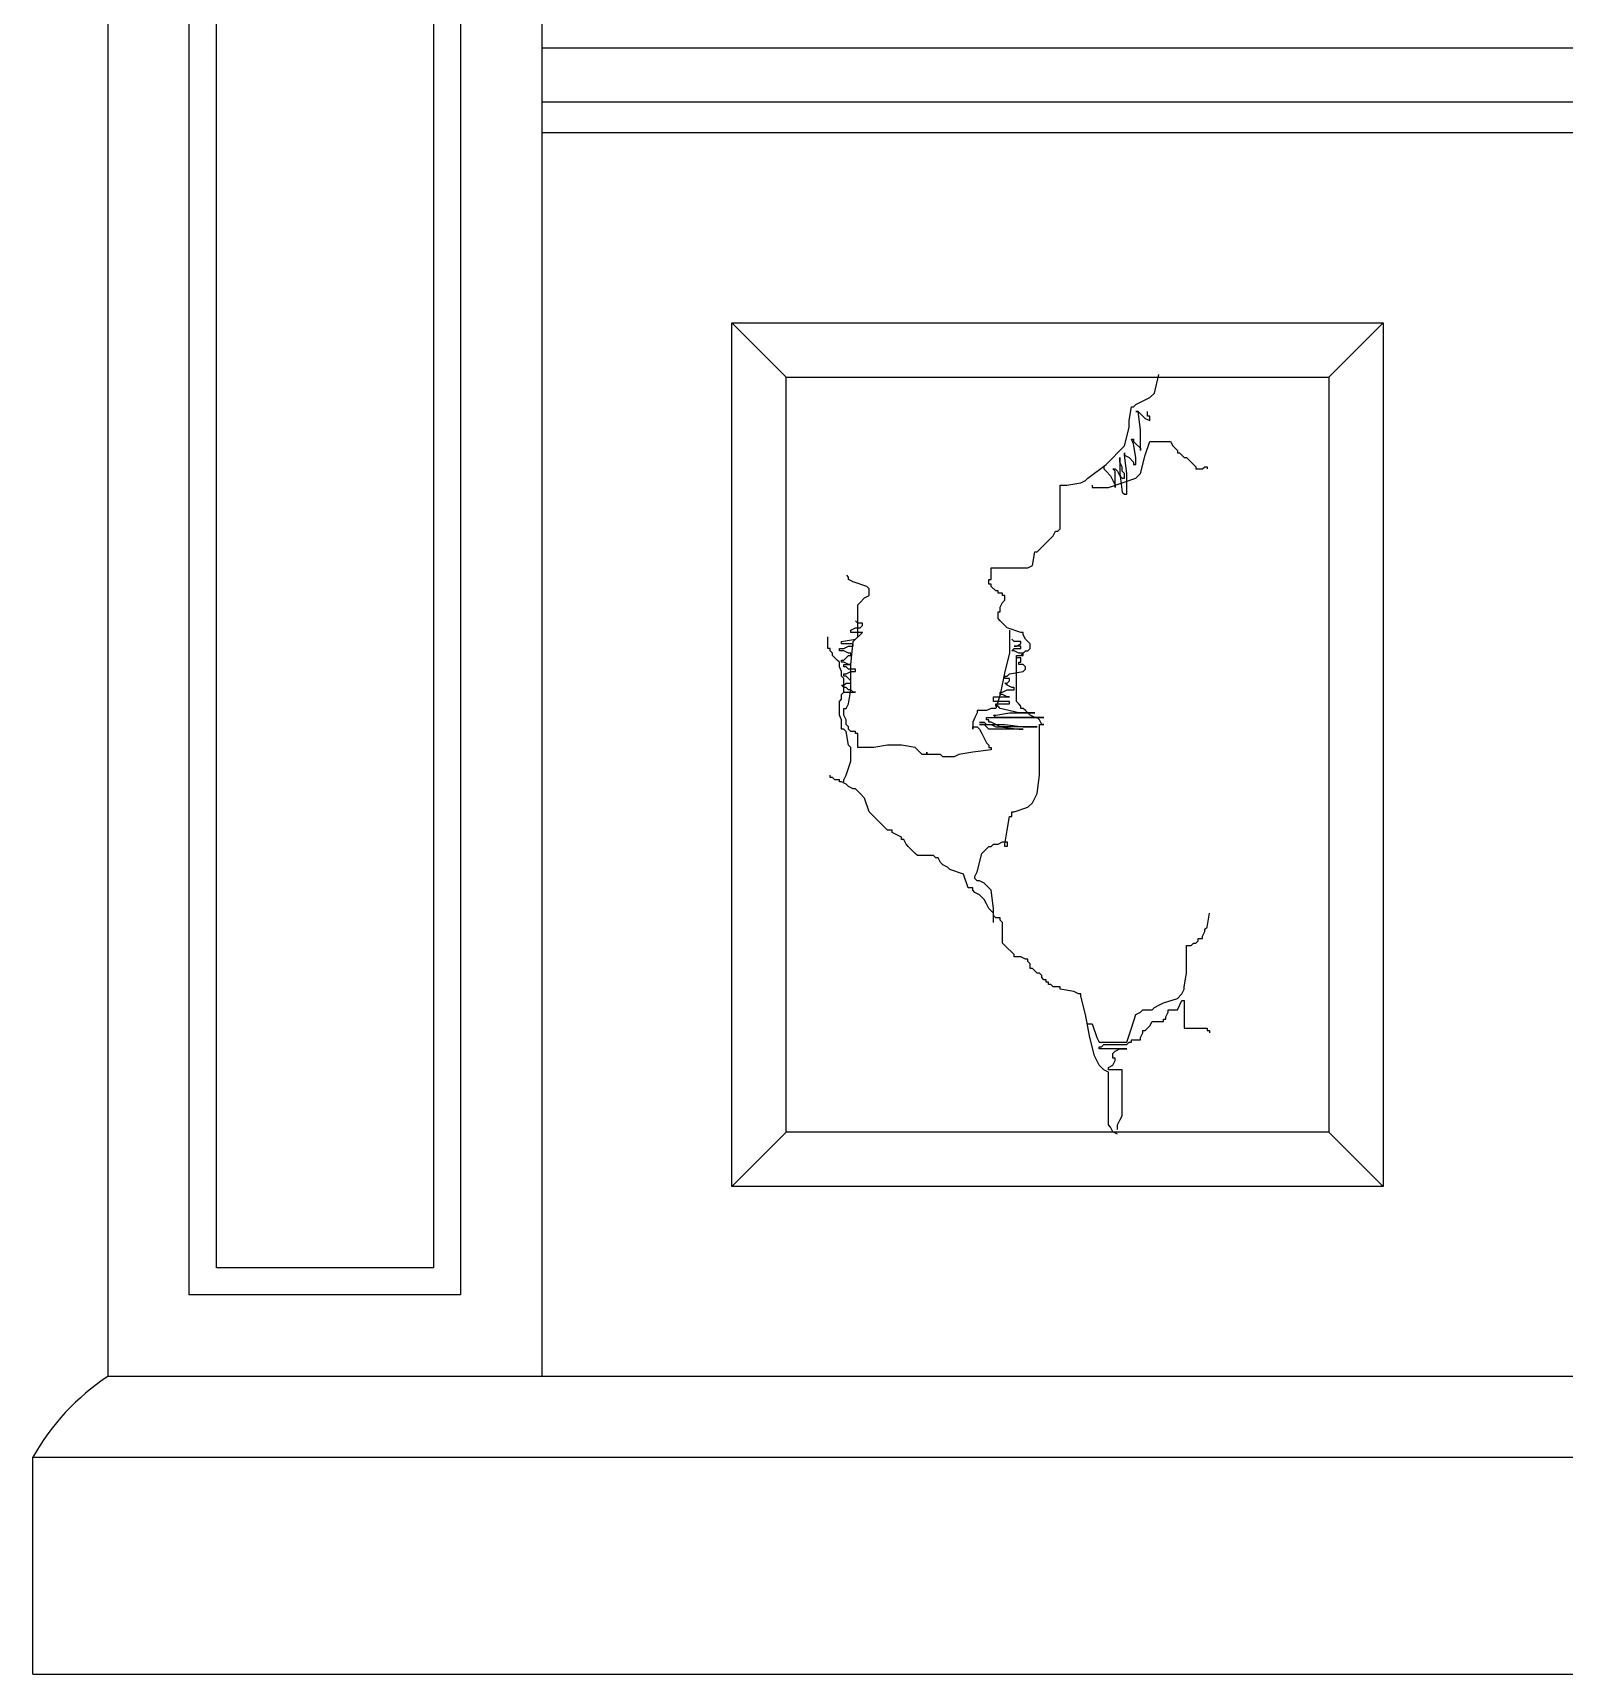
# Model space of a CAD drawing. Extents: x 2432 to 4462, y 4349 to 5849.
# Drawn here: x 2432 to 2996, y 4349 to 4954 of the extents above; entities that cross this region are included whole.
import ezdxf

# ---------------------------------------------------------------- set-up
doc = ezdxf.new("R2010")
doc.units = 0
doc.header["$MEASUREMENT"] = 0
doc.layers.get('0').update_dxf_attribs({"linetype": 'CONTINUOUS'})
for name, color, linetype in [('2', 2, 'CONTINUOUS'), ('3', 3, 'CONTINUOUS'), ('4', 4, 'CONTINUOUS'), ('7', 7, 'CONTINUOUS')]:
    doc.layers.add(name, color=color, linetype=linetype)

msp = doc.modelspace()

# ---------------------------------------------------------------- linework, layer by layer
at = {"color": 3}
for p, q in [((2845.38, 4820.98), (2847.08, 4827.77)), ((2843.69, 4819.29), (2845.38, 4820.98)), ((2836.06, 4810.8), (2836.91, 4815.89)), ((2836.91, 4815.89), (2837.76, 4815.89)), ((2837.76, 4815.89), (2838.6, 4816.74)), ((2838.6, 4816.74), (2840.3, 4817.59)), ((2840.3, 4817.59), (2841.99, 4818.44)), ((2841.99, 4818.44), (2843.69, 4819.29)), ((2836.06, 4808.26), (2836.06, 4810.8)), ((2838.6, 4814.2), (2839.45, 4814.2)), ((2839.45, 4814.2), (2838.6, 4814.2)), ((2840.3, 4807.41), (2839.45, 4814.2)), ((2839.45, 4814.2), (2840.3, 4813.35)), ((2840.3, 4813.35), (2841.99, 4811.65)), ((2841.99, 4811.65), (2843.69, 4810.8)), ((2842.84, 4812.5), (2842.84, 4814.2)), ((2843.69, 4812.5), (2842.84, 4812.5)), ((2843.69, 4810.8), (2843.69, 4812.5)), ((2834.37, 4801.47), (2836.06, 4808.26)), ((2836.91, 4804.02), (2837.76, 4804.02)), ((2837.76, 4802.32), (2836.91, 4804.02)), ((2837.76, 4804.02), (2837.76, 4803.17)), ((2837.76, 4803.17), (2838.6, 4802.32)), ((2840.3, 4799.78), (2840.3, 4807.41)), ((2841.99, 4798.08), (2843.69, 4803.17)), ((2843.69, 4803.17), (2851.32, 4803.17)), ((2851.32, 4803.17), (2852.16, 4801.47)), ((2827.59, 4794.69), (2834.37, 4801.47)), ((2832.67, 4797.23), (2832.67, 4791.3)), ((2832.67, 4795.54), (2832.67, 4797.23)), ((2834.37, 4798.93), (2834.37, 4798.08)), ((2834.37, 4798.08), (2834.37, 4798.93)), ((2835.21, 4791.3), (2834.37, 4798.08)), ((2834.37, 4798.08), (2836.06, 4797.23)), ((2836.06, 4797.23), (2837.76, 4795.54)), ((2838.6, 4797.23), (2837.76, 4802.32)), ((2838.6, 4802.32), (2840.3, 4800.63)), ((2838.6, 4794.69), (2838.6, 4797.23)), ((2840.3, 4800.63), (2840.3, 4799.78)), ((2840.3, 4791.3), (2841.99, 4798.08)), ((2852.16, 4801.47), (2853.01, 4800.63)), ((2853.01, 4800.63), (2853.86, 4799.78)), ((2853.86, 4799.78), (2853.86, 4798.93)), ((2853.86, 4798.93), (2854.7, 4798.93)), ((2854.7, 4798.93), (2855.55, 4798.08)), ((2855.55, 4798.08), (2856.4, 4797.23)), ((2856.4, 4797.23), (2857.25, 4797.23)), ((2857.25, 4797.23), (2858.94, 4795.54)), ((2820.81, 4789.6), (2827.59, 4794.69)), ((2826.74, 4793.84), (2826.74, 4792.99)), ((2826.74, 4792.99), (2827.59, 4792.15)), ((2827.59, 4792.15), (2829.28, 4790.45)), ((2829.28, 4790.45), (2830.13, 4788.75)), ((2830.13, 4792.99), (2830.98, 4792.99)), ((2830.98, 4792.15), (2830.13, 4792.99)), ((2830.98, 4792.99), (2831.82, 4792.15)), ((2830.98, 4786.21), (2830.98, 4792.15)), ((2831.82, 4792.15), (2832.67, 4790.45)), ((2833.52, 4793.84), (2832.67, 4795.54)), ((2832.67, 4791.3), (2833.52, 4784.51)), ((2832.67, 4790.45), (2833.52, 4789.6)), ((2833.52, 4792.15), (2833.52, 4793.84)), ((2834.37, 4791.3), (2833.52, 4792.15)), ((2834.37, 4789.6), (2834.37, 4791.3)), ((2835.21, 4783.66), (2835.21, 4791.3)), ((2837.76, 4795.54), (2837.76, 4794.69)), ((2837.76, 4794.69), (2838.6, 4794.69)), ((2838.6, 4789.6), (2840.3, 4791.3)), ((2858.94, 4795.54), (2860.64, 4793.84)), ((2860.64, 4793.84), (2860.64, 4792.99)), ((2860.64, 4792.99), (2863.18, 4792.99)), ((2863.18, 4792.99), (2864.03, 4793.84)), ((2864.03, 4793.84), (2864.87, 4793.84)), ((2864.87, 4793.84), (2864.87, 4792.99)), ((2810.64, 4787.06), (2813.18, 4787.06)), ((2810.64, 4770.94), (2810.64, 4787.06)), ((2813.18, 4787.06), (2818.26, 4787.9)), ((2818.26, 4787.9), (2819.96, 4788.75)), ((2819.96, 4788.75), (2820.81, 4789.6)), ((2822.5, 4787.06), (2822.5, 4786.21)), ((2822.5, 4786.21), (2828.43, 4786.21)), ((2828.43, 4786.21), (2833.52, 4787.9)), ((2830.13, 4788.75), (2830.98, 4787.06)), ((2830.98, 4787.06), (2830.98, 4786.21)), ((2833.52, 4789.6), (2834.37, 4789.6)), ((2833.52, 4787.9), (2838.6, 4789.6)), ((2833.52, 4784.51), (2834.37, 4783.66)), ((2834.37, 4783.66), (2835.21, 4783.66)), ((2803.01, 4763.31), (2808.1, 4768.4)), ((2808.1, 4768.4), (2808.94, 4770.09)), ((2808.94, 4770.09), (2809.79, 4770.09)), ((2809.79, 4770.09), (2810.64, 4770.94)), ((2800.47, 4757.37), (2801.32, 4762.46)), ((2801.32, 4762.46), (2802.16, 4762.46)), ((2802.16, 4762.46), (2803.01, 4763.31)), ((2785.21, 4756.52), (2798.77, 4756.52)), ((2785.21, 4752.28), (2785.21, 4756.52)), ((2798.77, 4756.52), (2800.47, 4757.37)), ((2732.67, 4753.13), (2731.99, 4753.81)), ((2732.67, 4752.28), (2732.67, 4753.13)), ((2734.37, 4751.43), (2732.67, 4752.28)), ((2739.45, 4749.74), (2734.37, 4751.43)), ((2740.3, 4748.89), (2739.45, 4749.74)), ((2740.3, 4746.35), (2740.3, 4748.89)), ((2784.37, 4752.28), (2785.21, 4752.28)), ((2784.37, 4750.59), (2784.37, 4752.28)), ((2785.21, 4750.59), (2784.37, 4750.59)), ((2785.21, 4749.74), (2785.21, 4750.59)), ((2786.91, 4748.04), (2785.21, 4749.74)), ((2787.76, 4748.04), (2786.91, 4748.04)), ((2787.76, 4747.19), (2787.76, 4748.04)), ((2736.06, 4742.95), (2736.91, 4743.8)), ((2736.06, 4731.08), (2736.06, 4742.95)), ((2736.91, 4743.8), (2738.61, 4745.5)), ((2738.61, 4745.5), (2740.3, 4746.35)), ((2789.45, 4747.19), (2787.76, 4747.19)), ((2788.6, 4742.11), (2789.45, 4743.8)), ((2788.6, 4740.41), (2788.6, 4742.11)), ((2789.45, 4746.35), (2789.45, 4747.19)), ((2790.3, 4746.35), (2789.45, 4746.35)), ((2789.45, 4743.8), (2790.3, 4744.65)), ((2790.3, 4744.65), (2790.3, 4746.35)), ((2736.06, 4736.17), (2735.22, 4737.02)), ((2737.76, 4736.17), (2736.06, 4736.17)), ((2737.76, 4735.32), (2737.76, 4736.17)), ((2787.76, 4740.41), (2788.6, 4740.41)), ((2787.76, 4737.86), (2787.76, 4740.41)), ((2788.6, 4737.02), (2787.76, 4737.86)), ((2791.15, 4734.47), (2788.6, 4737.02)), ((2725.05, 4726.84), (2725.05, 4731.08)), ((2730.13, 4729.38), (2735.22, 4730.23)), ((2733.52, 4733.62), (2735.22, 4734.47)), ((2733.52, 4732.78), (2733.52, 4733.62)), ((2737.76, 4732.78), (2733.52, 4732.78)), ((2734.37, 4729.38), (2735.22, 4730.23)), ((2735.22, 4734.47), (2736.91, 4734.47)), ((2735.22, 4730.23), (2736.91, 4731.93)), ((2735.22, 4730.23), (2736.06, 4731.08)), ((2736.91, 4734.47), (2737.76, 4735.32)), ((2736.91, 4731.93), (2737.76, 4732.78)), ((2796.23, 4732.78), (2791.15, 4734.47)), ((2791.99, 4733.62), (2791.99, 4725.14)), ((2793.69, 4729.38), (2792.84, 4730.23)), ((2797.08, 4732.78), (2796.23, 4732.78)), ((2797.08, 4731.93), (2797.08, 4732.78)), ((2797.93, 4730.23), (2797.08, 4731.93)), ((2799.62, 4728.54), (2797.93, 4730.23)), ((2725.89, 4726.84), (2725.05, 4726.84)), ((2725.89, 4725.99), (2725.89, 4726.84)), ((2726.74, 4725.14), (2725.89, 4725.99)), ((2726.74, 4724.29), (2726.74, 4725.14)), ((2727.59, 4723.45), (2726.74, 4724.29)), ((2729.28, 4726.84), (2730.98, 4726.84)), ((2729.28, 4725.99), (2729.28, 4726.84)), ((2730.98, 4725.99), (2729.28, 4725.99)), ((2730.13, 4728.54), (2730.13, 4729.38)), ((2734.37, 4728.54), (2730.13, 4728.54)), ((2730.98, 4726.84), (2732.67, 4727.69)), ((2732.67, 4725.14), (2730.98, 4725.99)), ((2730.98, 4722.6), (2732.67, 4724.29)), ((2732.67, 4727.69), (2734.37, 4727.69)), ((2733.52, 4725.14), (2732.67, 4725.14)), ((2732.67, 4724.29), (2733.52, 4724.29)), ((2733.52, 4720.9), (2734.37, 4729.38)), ((2733.52, 4724.29), (2733.52, 4725.14)), ((2734.37, 4727.69), (2734.37, 4728.54)), ((2791.99, 4725.14), (2790.3, 4718.36)), ((2792.84, 4725.99), (2793.69, 4726.84)), ((2793.69, 4725.99), (2792.84, 4725.99)), ((2796.23, 4729.38), (2793.69, 4729.38)), ((2793.69, 4727.69), (2794.54, 4727.69)), ((2796.23, 4727.69), (2793.69, 4727.69)), ((2793.69, 4726.84), (2796.23, 4726.84)), ((2795.38, 4725.14), (2793.69, 4725.99)), ((2794.54, 4727.69), (2796.23, 4728.54)), ((2794.54, 4724.29), (2797.08, 4724.29)), ((2794.54, 4723.45), (2794.54, 4724.29)), ((2794.54, 4724.29), (2796.23, 4724.29)), ((2794.54, 4707.33), (2794.54, 4724.29)), ((2797.08, 4725.14), (2795.38, 4725.14)), ((2796.23, 4728.54), (2796.23, 4729.38)), ((2796.23, 4726.84), (2796.23, 4727.69)), ((2796.23, 4724.29), (2797.93, 4725.99)), ((2797.08, 4724.29), (2797.08, 4725.14)), ((2797.93, 4725.99), (2798.77, 4725.99)), ((2798.77, 4725.99), (2799.62, 4726.84)), ((2799.62, 4726.84), (2799.62, 4728.54)), ((2728.44, 4722.6), (2727.59, 4723.45)), ((2729.28, 4721.75), (2728.44, 4722.6)), ((2729.28, 4720.05), (2729.28, 4721.75)), ((2730.13, 4718.36), (2729.28, 4720.05)), ((2730.13, 4722.6), (2730.98, 4722.6)), ((2730.13, 4721.75), (2730.13, 4722.6)), ((2730.98, 4721.75), (2730.13, 4721.75)), ((2730.13, 4716.66), (2730.13, 4718.36)), ((2732.67, 4720.9), (2730.98, 4721.75)), ((2730.98, 4720.9), (2733.52, 4720.9)), ((2730.98, 4720.05), (2730.98, 4720.9)), ((2731.83, 4720.05), (2730.98, 4720.05)), ((2732.67, 4719.21), (2731.83, 4720.05)), ((2731.83, 4717.51), (2733.52, 4718.36)), ((2733.52, 4720.9), (2732.67, 4720.9)), ((2735.22, 4719.21), (2732.67, 4719.21)), ((2733.52, 4711.57), (2733.52, 4720.9)), ((2733.52, 4718.36), (2735.22, 4718.36)), ((2735.22, 4718.36), (2735.22, 4719.21)), ((2790.3, 4718.36), (2788.6, 4709.88)), ((2791.99, 4717.51), (2797.08, 4718.36)), ((2796.23, 4723.45), (2794.54, 4723.45)), ((2795.38, 4721.75), (2796.23, 4721.75)), ((2795.38, 4720.9), (2795.38, 4721.75)), ((2797.08, 4720.9), (2795.38, 4720.9)), ((2796.23, 4721.75), (2796.23, 4723.45)), ((2797.93, 4720.05), (2797.08, 4720.9)), ((2797.08, 4718.36), (2797.93, 4719.21)), ((2797.93, 4719.21), (2797.93, 4720.05)), ((2730.98, 4715.81), (2730.13, 4716.66)), ((2730.13, 4713.27), (2730.98, 4713.27)), ((2730.98, 4712.42), (2730.13, 4713.27)), ((2730.98, 4717.51), (2731.83, 4717.51)), ((2730.98, 4716.66), (2730.98, 4717.51)), ((2731.83, 4716.66), (2730.98, 4716.66)), ((2730.98, 4710.72), (2730.98, 4715.81)), ((2730.98, 4713.27), (2731.83, 4714.12)), ((2731.83, 4712.42), (2730.98, 4712.42)), ((2732.67, 4715.81), (2731.83, 4716.66)), ((2731.83, 4714.12), (2733.52, 4714.12)), ((2732.67, 4711.57), (2731.83, 4712.42)), ((2733.52, 4714.96), (2732.67, 4715.81)), ((2733.52, 4714.12), (2733.52, 4714.96)), ((2790.3, 4716.66), (2791.15, 4716.66)), ((2790.3, 4715.81), (2790.3, 4716.66)), ((2791.99, 4715.81), (2790.3, 4715.81)), ((2790.3, 4714.12), (2791.15, 4714.12)), ((2791.15, 4713.27), (2790.3, 4714.12)), ((2791.15, 4716.66), (2791.99, 4717.51)), ((2791.15, 4714.12), (2791.99, 4714.96)), ((2792.84, 4712.42), (2791.15, 4713.27)), ((2791.99, 4714.96), (2791.99, 4715.81)), ((2793.69, 4712.42), (2792.84, 4712.42)), ((2793.69, 4711.57), (2793.69, 4712.42)), ((2729.28, 4707.33), (2730.13, 4708.18)), ((2729.28, 4702.24), (2729.28, 4707.33)), ((2730.13, 4709.88), (2730.98, 4710.72)), ((2730.13, 4708.18), (2730.13, 4709.88)), ((2730.98, 4710.72), (2735.22, 4710.72)), ((2731.83, 4704.79), (2732.67, 4706.48)), ((2733.52, 4711.57), (2732.67, 4711.57)), ((2732.67, 4706.48), (2733.52, 4711.57)), ((2734.37, 4710.72), (2733.52, 4711.57)), ((2735.22, 4710.72), (2734.37, 4710.72)), ((2786.06, 4709.03), (2791.99, 4709.03)), ((2786.06, 4707.33), (2786.06, 4709.03)), ((2791.99, 4707.33), (2786.06, 4707.33)), ((2788.6, 4709.88), (2786.91, 4704.79)), ((2786.91, 4706.48), (2791.99, 4706.48)), ((2786.91, 4705.64), (2786.91, 4706.48)), ((2788.6, 4710.72), (2789.45, 4710.72)), ((2788.6, 4709.88), (2788.6, 4710.72)), ((2789.45, 4709.88), (2788.6, 4709.88)), ((2789.45, 4710.72), (2791.15, 4711.57)), ((2791.15, 4709.03), (2789.45, 4709.88)), ((2791.15, 4711.57), (2793.69, 4711.57)), ((2791.99, 4709.03), (2791.15, 4709.03)), ((2791.99, 4706.48), (2791.99, 4707.33)), ((2795.38, 4706.48), (2794.54, 4707.33)), ((2796.23, 4705.64), (2795.38, 4706.48)), ((2730.13, 4700.55), (2729.28, 4702.24)), ((2730.13, 4697.15), (2730.13, 4700.55)), ((2730.98, 4704.79), (2731.83, 4704.79)), ((2730.98, 4702.24), (2730.98, 4704.79)), ((2731.83, 4700.55), (2730.98, 4702.24)), ((2731.83, 4698.85), (2731.83, 4700.55)), ((2779.28, 4701.39), (2778.44, 4699.7)), ((2778.44, 4699.7), (2778.44, 4697.15)), ((2780.13, 4703.09), (2779.28, 4701.39)), ((2780.13, 4703.94), (2780.13, 4703.09)), ((2783.52, 4703.94), (2780.13, 4703.94)), ((2780.98, 4699.7), (2782.67, 4699.7)), ((2782.67, 4699.7), (2783.52, 4698.85)), ((2785.21, 4704.79), (2783.52, 4703.94)), ((2783.52, 4701.39), (2804.71, 4701.39)), ((2783.52, 4700.55), (2783.52, 4701.39)), ((2784.37, 4700.55), (2783.52, 4700.55)), ((2784.37, 4699.7), (2784.37, 4700.55)), ((2785.21, 4699.7), (2784.37, 4699.7)), ((2786.91, 4704.79), (2785.21, 4704.79)), ((2786.91, 4698.85), (2785.21, 4699.7)), ((2786.06, 4702.24), (2786.91, 4702.24)), ((2786.91, 4701.39), (2786.06, 4702.24)), ((2787.76, 4705.64), (2786.91, 4705.64)), ((2786.91, 4702.24), (2791.99, 4703.09)), ((2804.71, 4701.39), (2786.91, 4701.39)), ((2788.6, 4704.79), (2787.76, 4705.64)), ((2795.38, 4703.09), (2788.6, 4704.79)), ((2791.99, 4703.09), (2801.32, 4703.09)), ((2801.32, 4703.09), (2795.38, 4703.09)), ((2796.23, 4704.79), (2796.23, 4705.64)), ((2797.08, 4704.79), (2796.23, 4704.79)), ((2797.93, 4703.94), (2797.08, 4704.79)), ((2799.62, 4702.24), (2797.93, 4703.94)), ((2801.32, 4701.39), (2799.62, 4702.24)), ((2802.16, 4701.39), (2801.32, 4701.39)), ((2803.01, 4700.55), (2802.16, 4701.39)), ((2803.86, 4698.85), (2803.01, 4700.55)), ((2730.98, 4697.15), (2730.13, 4697.15)), ((2731.83, 4696.31), (2730.98, 4697.15)), ((2732.67, 4698), (2731.83, 4698.85)), ((2732.67, 4691.22), (2731.83, 4696.31)), ((2732.67, 4697.15), (2732.67, 4698)), ((2733.52, 4696.31), (2732.67, 4697.15)), ((2735.22, 4696.31), (2733.52, 4696.31)), ((2735.22, 4695.46), (2735.22, 4696.31)), ((2736.06, 4695.46), (2735.22, 4695.46)), ((2736.06, 4690.37), (2736.06, 4695.46)), ((2778.44, 4698), (2780.13, 4698)), ((2778.44, 4697.15), (2778.44, 4698)), ((2780.13, 4698), (2780.98, 4697.15)), ((2780.98, 4698.85), (2790.3, 4698.85)), ((2782.67, 4698.85), (2780.98, 4698.85)), ((2780.98, 4697.15), (2781.82, 4695.46)), ((2781.82, 4695.46), (2782.67, 4693.76)), ((2784.37, 4697.15), (2782.67, 4698.85)), ((2782.67, 4693.76), (2783.52, 4692.07)), ((2783.52, 4698.85), (2785.21, 4698.85)), ((2797.08, 4697.15), (2784.37, 4697.15)), ((2785.21, 4698.85), (2786.91, 4698)), ((2788.6, 4698), (2786.91, 4698.85)), ((2786.91, 4698), (2788.6, 4698)), ((2802.16, 4698), (2788.6, 4698)), ((2788.6, 4698), (2795.38, 4697.15)), ((2790.3, 4698.85), (2797.08, 4698)), ((2795.38, 4697.15), (2797.08, 4697.15)), ((2797.08, 4698), (2802.16, 4698)), ((2803.01, 4698.85), (2804.71, 4698.85)), ((2803.01, 4680.19), (2803.01, 4698.85)), ((2804.71, 4698.85), (2803.86, 4698.85)), ((2733.52, 4690.37), (2732.67, 4691.22)), ((2733.52, 4685.28), (2733.52, 4690.37)), ((2741.99, 4690.37), (2736.06, 4690.37)), ((2747.08, 4691.22), (2741.99, 4690.37)), ((2752.16, 4691.22), (2747.08, 4691.22)), ((2757.25, 4690.37), (2752.16, 4691.22)), ((2758.94, 4688.67), (2757.25, 4690.37)), ((2759.79, 4687.82), (2758.94, 4688.67)), ((2761.49, 4687.82), (2759.79, 4687.82)), ((2761.49, 4688.67), (2761.49, 4687.82)), ((2761.49, 4687.82), (2761.49, 4688.67)), ((2766.57, 4687.82), (2761.49, 4687.82)), ((2767.42, 4686.98), (2766.57, 4687.82)), ((2773.35, 4687.82), (2771.66, 4686.98)), ((2778.44, 4688.67), (2773.35, 4687.82)), ((2785.21, 4689.52), (2778.44, 4688.67)), ((2783.52, 4692.07), (2784.37, 4691.22)), ((2784.37, 4691.22), (2784.37, 4690.37)), ((2784.37, 4690.37), (2785.21, 4690.37)), ((2785.21, 4690.37), (2785.21, 4689.52)), ((2731.83, 4680.19), (2733.52, 4685.28)), ((2771.66, 4686.98), (2767.42, 4686.98)), ((2725.89, 4679.34), (2725.89, 4680.19)), ((2726.74, 4679.34), (2725.89, 4679.34)), ((2727.59, 4678.5), (2726.74, 4679.34)), ((2729.28, 4678.5), (2727.59, 4678.5)), ((2729.28, 4677.65), (2729.28, 4678.5)), ((2730.13, 4677.65), (2729.28, 4677.65)), ((2731.83, 4676.8), (2730.13, 4677.65)), ((2730.98, 4678.5), (2731.83, 4680.19)), ((2730.98, 4677.65), (2730.98, 4678.5)), ((2732.67, 4675.95), (2731.83, 4676.8)), ((2734.37, 4675.1), (2732.67, 4675.95)), ((2802.16, 4673.41), (2803.01, 4680.19)), ((2735.22, 4675.1), (2734.37, 4675.1)), ((2736.06, 4674.25), (2735.22, 4675.1)), ((2736.91, 4673.41), (2736.06, 4674.25)), ((2738.61, 4671.71), (2736.91, 4673.41)), ((2740.3, 4666.62), (2738.61, 4671.71)), ((2798.77, 4668.32), (2800.47, 4670.01)), ((2800.47, 4670.01), (2801.32, 4671.71)), ((2801.32, 4671.71), (2802.16, 4673.41)), ((2741.99, 4664.92), (2740.3, 4666.62)), ((2742.84, 4664.08), (2741.99, 4664.92)), ((2743.69, 4663.23), (2742.84, 4664.08)), ((2791.15, 4659.84), (2791.99, 4664.92)), ((2791.99, 4664.92), (2792.84, 4664.92)), ((2792.84, 4666.62), (2793.69, 4666.62)), ((2792.84, 4664.92), (2792.84, 4666.62)), ((2793.69, 4666.62), (2798.77, 4668.32)), ((2745.38, 4661.53), (2743.69, 4663.23)), ((2747.08, 4659.84), (2745.38, 4661.53)), ((2748.77, 4659.84), (2747.08, 4659.84)), ((2748.77, 4658.99), (2748.77, 4659.84)), ((2750.47, 4658.14), (2748.77, 4658.99)), ((2752.16, 4657.29), (2750.47, 4658.14)), ((2790.3, 4654.75), (2791.15, 4659.84)), ((2752.16, 4656.44), (2752.16, 4657.29)), ((2753.01, 4656.44), (2752.16, 4656.44)), ((2753.86, 4654.75), (2753.01, 4656.44)), ((2754.71, 4653.9), (2753.86, 4654.75)), ((2757.25, 4651.35), (2754.71, 4653.9)), ((2758.1, 4650.51), (2757.25, 4651.35)), ((2780.13, 4644.57), (2781.82, 4651.35)), ((2781.82, 4651.35), (2783.52, 4653.05)), ((2783.52, 4653.05), (2784.37, 4653.9)), ((2784.37, 4653.9), (2785.21, 4653.9)), ((2785.21, 4653.9), (2786.06, 4654.75)), ((2786.06, 4654.75), (2787.76, 4654.75)), ((2787.76, 4654.75), (2789.45, 4655.6)), ((2789.45, 4655.6), (2791.15, 4655.6)), ((2790.3, 4653.9), (2790.3, 4654.75)), ((2791.15, 4653.9), (2790.3, 4653.9)), ((2791.15, 4655.6), (2791.15, 4653.9)), ((2764.03, 4650.51), (2758.1, 4650.51)), ((2764.88, 4649.66), (2764.03, 4650.51)), ((2765.72, 4649.66), (2764.88, 4649.66)), ((2766.57, 4647.96), (2765.72, 4649.66)), ((2767.42, 4647.11), (2766.57, 4647.96)), ((2769.11, 4646.27), (2767.42, 4647.11)), ((2769.96, 4645.42), (2769.11, 4646.27)), ((2775.05, 4643.72), (2769.96, 4645.42)), ((2776.74, 4638.63), (2775.05, 4643.72)), ((2779.28, 4642.87), (2780.13, 4644.57)), ((2779.28, 4642.03), (2779.28, 4642.87)), ((2780.13, 4641.18), (2779.28, 4642.03)), ((2780.98, 4641.18), (2780.13, 4641.18)), ((2782.67, 4640.33), (2780.98, 4641.18)), ((2783.52, 4639.48), (2782.67, 4640.33)), ((2785.21, 4637.78), (2783.52, 4639.48)), ((2778.44, 4638.63), (2776.74, 4638.63)), ((2778.44, 4637.78), (2778.44, 4638.63)), ((2779.28, 4636.94), (2778.44, 4637.78)), ((2780.98, 4636.09), (2779.28, 4636.94)), ((2782.67, 4634.39), (2780.98, 4636.09)), ((2783.52, 4632.7), (2782.67, 4634.39)), ((2786.06, 4631), (2785.21, 4637.78)), ((2784.37, 4631), (2783.52, 4632.7)), ((2785.21, 4630.15), (2784.37, 4631)), ((2786.06, 4629.3), (2785.21, 4630.15)), ((2786.06, 4625.91), (2786.06, 4631)), ((2786.06, 4628.46), (2786.06, 4629.3)), ((2786.91, 4627.61), (2786.06, 4628.46)), ((2788.6, 4627.61), (2786.91, 4627.61)), ((2788.6, 4626.76), (2788.6, 4627.61)), ((2864.87, 4624.21), (2865.72, 4629.3)), ((2789.45, 4625.91), (2788.6, 4626.76)), ((2789.45, 4618.28), (2789.45, 4625.91)), ((2863.18, 4620.82), (2864.03, 4622.52)), ((2864.03, 4623.37), (2864.87, 4624.21)), ((2864.03, 4622.52), (2864.03, 4623.37)), ((2791.15, 4616.58), (2789.45, 4618.28)), ((2792.84, 4614.88), (2791.15, 4616.58)), ((2857.25, 4607.25), (2857.25, 4617.43)), ((2857.25, 4617.43), (2858.94, 4617.43)), ((2858.94, 4617.43), (2859.79, 4618.28)), ((2859.79, 4618.28), (2860.64, 4618.28)), ((2860.64, 4618.28), (2861.48, 4619.13)), ((2861.48, 4619.97), (2863.18, 4619.97)), ((2861.48, 4619.13), (2861.48, 4619.97)), ((2863.18, 4619.97), (2863.18, 4620.82)), ((2793.69, 4614.04), (2792.84, 4614.88)), ((2793.69, 4613.19), (2793.69, 4614.04)), ((2796.23, 4613.19), (2793.69, 4613.19)), ((2797.93, 4612.34), (2796.23, 4613.19)), ((2798.77, 4612.34), (2797.93, 4612.34)), ((2798.77, 4611.49), (2798.77, 4612.34)), ((2799.62, 4610.64), (2798.77, 4611.49)), ((2799.62, 4608.95), (2799.62, 4610.64)), ((2800.47, 4608.95), (2799.62, 4608.95)), ((2801.32, 4608.1), (2800.47, 4608.95)), ((2802.16, 4607.25), (2801.32, 4608.1)), ((2803.01, 4607.25), (2802.16, 4607.25)), ((2803.86, 4606.4), (2803.01, 4607.25)), ((2803.86, 4605.56), (2803.86, 4606.4)), ((2804.71, 4604.71), (2803.86, 4605.56)), ((2805.55, 4604.71), (2804.71, 4604.71)), ((2805.55, 4603.86), (2805.55, 4604.71)), ((2806.4, 4603.86), (2805.55, 4603.86)), ((2806.4, 4603.01), (2806.4, 4603.86)), ((2807.25, 4603.01), (2806.4, 4603.01)), ((2808.1, 4602.16), (2807.25, 4603.01)), ((2856.4, 4602.16), (2857.25, 4607.25)), ((2810.64, 4602.16), (2808.1, 4602.16)), ((2810.64, 4601.31), (2810.64, 4602.16)), ((2815.72, 4600.47), (2810.64, 4601.31)), ((2817.42, 4599.62), (2815.72, 4600.47)), ((2818.26, 4599.62), (2817.42, 4599.62)), ((2818.26, 4598.77), (2818.26, 4599.62)), ((2819.96, 4591.99), (2818.26, 4598.77)), ((2848.77, 4596.23), (2853.86, 4597.92)), ((2853.86, 4597.92), (2855.55, 4599.62)), ((2853.86, 4593.68), (2855.55, 4597.07)), ((2855.55, 4599.62), (2856.4, 4601.31)), ((2855.55, 4597.07), (2856.4, 4597.07)), ((2856.4, 4601.31), (2856.4, 4602.16)), ((2856.4, 4597.07), (2856.4, 4586.9)), ((2821.65, 4583.5), (2819.96, 4591.99)), ((2836.91, 4586.9), (2838.6, 4591.99)), ((2838.6, 4591.99), (2840.3, 4592.83)), ((2840.3, 4592.83), (2841.15, 4593.68)), ((2841.15, 4593.68), (2844.54, 4593.68)), ((2844.54, 4593.68), (2845.38, 4594.53)), ((2845.38, 4594.53), (2847.08, 4595.38)), ((2847.08, 4595.38), (2848.77, 4596.23)), ((2849.62, 4591.14), (2850.47, 4592.83)), ((2849.62, 4590.29), (2849.62, 4591.14)), ((2850.47, 4593.68), (2853.86, 4593.68)), ((2850.47, 4592.83), (2850.47, 4593.68)), ((2820.81, 4588.59), (2822.5, 4588.59)), ((2822.5, 4588.59), (2824.2, 4583.5)), ((2835.21, 4581.81), (2836.91, 4586.9)), ((2840.3, 4583.5), (2841.15, 4585.2)), ((2841.15, 4586.05), (2841.99, 4586.05)), ((2841.15, 4585.2), (2841.15, 4586.05)), ((2841.99, 4586.05), (2843.69, 4587.74)), ((2843.69, 4587.74), (2844.54, 4589.44)), ((2844.54, 4589.44), (2848.77, 4589.44)), ((2848.77, 4590.29), (2849.62, 4590.29)), ((2848.77, 4589.44), (2848.77, 4590.29)), ((2856.4, 4586.9), (2864.87, 4586.9)), ((2864.87, 4586.9), (2864.87, 4586.05)), ((2864.87, 4586.05), (2865.72, 4586.05)), ((2865.72, 4586.05), (2865.72, 4585.2)), ((2823.35, 4576.72), (2821.65, 4583.5)), ((2824.2, 4583.5), (2825.04, 4581.81)), ((2825.04, 4581.81), (2835.21, 4581.81)), ((2825.04, 4580.11), (2825.89, 4580.11)), ((2825.04, 4579.26), (2825.04, 4580.11)), ((2835.21, 4579.26), (2825.04, 4579.26)), ((2825.89, 4580.11), (2826.74, 4580.96)), ((2826.74, 4580.96), (2835.21, 4580.96)), ((2830.98, 4578.42), (2832.67, 4579.26)), ((2832.67, 4579.26), (2835.21, 4579.26)), ((2835.21, 4580.96), (2836.06, 4581.81)), ((2836.06, 4581.81), (2836.91, 4581.81)), ((2836.91, 4582.66), (2840.3, 4582.66)), ((2836.91, 4581.81), (2836.91, 4582.66)), ((2840.3, 4582.66), (2840.3, 4583.5)), ((2824.2, 4575.02), (2823.35, 4576.72)), ((2825.04, 4573.33), (2824.2, 4575.02)), ((2826.74, 4571.63), (2825.04, 4573.33)), ((2828.43, 4572.48), (2830.13, 4573.33)), ((2830.13, 4577.57), (2830.98, 4578.42)), ((2830.13, 4575.87), (2830.13, 4577.57)), ((2830.98, 4575.87), (2830.13, 4575.87)), ((2830.13, 4573.33), (2830.98, 4575.02)), ((2830.98, 4575.02), (2830.98, 4575.87)), ((2828.43, 4570.78), (2826.74, 4571.63)), ((2828.43, 4571.63), (2828.43, 4572.48)), ((2833.52, 4571.63), (2828.43, 4571.63)), ((2828.43, 4551.27), (2828.43, 4570.78)), ((2833.52, 4554.67), (2833.52, 4571.63)), ((2832.67, 4552.97), (2833.52, 4554.67)), ((2829.28, 4550.43), (2828.43, 4551.27)), ((2830.13, 4548.73), (2829.28, 4550.43)), ((2831.82, 4547.88), (2830.13, 4548.73)), ((2831.82, 4551.27), (2832.67, 4552.97)), ((2831.82, 4549.58), (2831.82, 4551.27))]:
    msp.add_line(p, q, dxfattribs=at)
at = {"layer": '2'}
msp.add_line((2432.02, 4348.88), (4462.39, 4348.88), dxfattribs=at)
at = {"layer": '3'}
for p, q in [((4274.76, 4948.11), (2619.66, 4948.11)), ((4274.76, 4928.11), (2619.66, 4928.11)), ((2709.66, 4826.88), (2689.66, 4846.88)), ((2909.66, 4826.88), (2929.66, 4846.88)), ((2709.66, 4548.64), (2689.66, 4528.64)), ((2909.66, 4548.64), (2929.66, 4528.64))]:
    msp.add_line(p, q, dxfattribs=at)
for points in [[(2499.66, 5519.88), (2579.66, 5519.88), (2579.66, 4498.64), (2499.66, 4498.64)], [(2709.66, 4826.88), (2909.66, 4826.88), (2909.66, 4548.64), (2709.66, 4548.64)]]:
    msp.add_lwpolyline(points, close=True, dxfattribs=at)
at = {"layer": '4'}
for p, q in [((2459.66, 5559.88), (2459.66, 4458.64)), ((2619.66, 5559.88), (2619.66, 4458.64)), ((4274.76, 4916.88), (2619.66, 4916.88)), ((2459.66, 4458.64), (4434.76, 4458.64)), ((2432.02, 4348.88), (2432.02, 4428.88))]:
    msp.add_line(p, q, dxfattribs=at)
msp.add_arc((2508.38, 4385.67), 87.73, 123.73083, 150.49806, dxfattribs=at)
at = {"layer": '7'}
msp.add_line((2432.02, 4428.88), (4462.39, 4428.88), dxfattribs=at)
for points in [[(2489.66, 5529.88), (2589.66, 5529.88), (2589.66, 4488.64), (2489.66, 4488.64)], [(2689.66, 4846.88), (2929.66, 4846.88), (2929.66, 4528.64), (2689.66, 4528.64)]]:
    msp.add_lwpolyline(points, close=True, dxfattribs=at)

doc.saveas('drawing.dxf')
